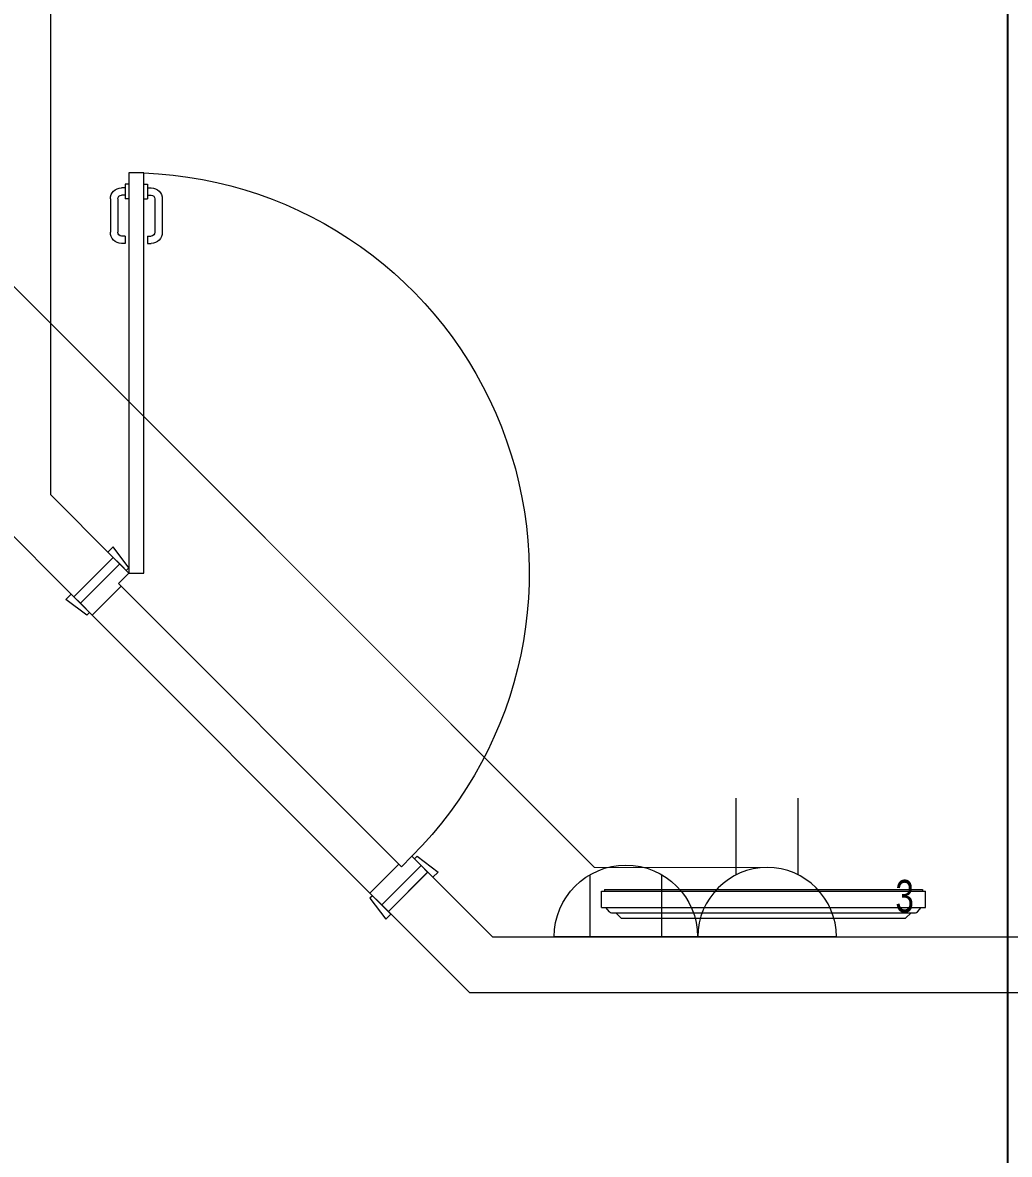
# Model space of a CAD drawing. Header units: metres. Extents: x 75097 to 220695, y -1557923 to -1361206.
# Drawn here: x 141706 to 144368, y -1431809 to -1428758 of the extents above; entities that cross this region are included whole.
import ezdxf

# ---------------------------------------------------------------- set-up
doc = ezdxf.new("R2010")
doc.units = ezdxf.units.M
doc.layers.get('0').update_dxf_attribs({"lineweight": 0})
doc.layers.add('A-100 - Copy$0$axes', color=8, linetype='Continuous')
doc.layers.add('PD-VENT', color=8, linetype='Continuous')
for name, color, linetype, lineweight in [('A-100 - Copy$0$car', 8, 'Continuous', 0), ('A-100 - Copy$0$Medical Equipment and Furniture', 8, 'Continuous', 0), ('A-100 - Copy$0$Walls', 8, 'Continuous', 0), ('A-100 - Copy$0$Wooden Joinery', 8, 'Continuous', 0)]:
    doc.layers.add(name, color=color, linetype=linetype, lineweight=lineweight)
doc.layers.add('E-POWR', color=7, linetype='Continuous', lineweight=9, true_color=0x4e7e3e)
doc.layers.add('E-PW', color=7, linetype='Continuous', lineweight=9, true_color=0x4e7e3e)
doc.styles.add('A-100 - Copy$0$X3G_ENTITY_257CFD', font='swisscl.ttf', dxfattribs={"height": 200})

# ---------------------------------------------------------------- blocks, each defined once
blk = doc.blocks.new('GI-041_dwg_E-SKT2-3902840-GI-041')
at = {"layer": 'E-POWR'}
blk.add_line((0.1982, 0), (-0.1982, 0), dxfattribs=at)
at = {"layer": 'E-PW'}
for p, q in [((-0.0879, 0.1765), (-0.0879, 0.3944)), ((0.0878, 0.1766), (0.0878, 0.3944)), ((-0.1466, 0), (0.1466, 0))]:
    blk.add_line(p, q, dxfattribs=at)
blk.add_arc((0, 0), 0.1972, 0.0142, 180.0142, dxfattribs=at)
blk = doc.blocks.new('WALL OUTLET')
at = {"layer": 'E-POWR', "extrusion": (9.94399e-05, 4.90741e-07, 1)}
blk.add_line((-193.4, 0, 0), (193.4, 0, 0), dxfattribs=at)
blk.add_line((-193.4, 0, 0), (193.4, 0, 0), dxfattribs=at)
at = {"layer": 'E-POWR', "extrusion": (9.94399e-05, 4.90741e-07, 1), "elevation": 0}
for points in [[(-96.7, 0), (-96.7, 167.5)], [(96.7, 0), (96.7, 167.5)]]:
    blk.add_lwpolyline(points, dxfattribs=at)
at = {"layer": 'E-POWR', "extrusion": (9.94399e-05, 4.90741e-07, 1)}
blk.add_arc((0, 0, 0), 193.4, 359.9963, 179.9963, dxfattribs=at)
blk = doc.blocks.new('A-100 - Copy$0$DM15862C-P')
for p, q in [((-0.3835, 0), (-0.3983, -0.0149)), ((0.3835, 0), (-0.3835, 0)), ((0.3835, 0), (0.3983, -0.0149)), ((-0.4367, -0.0287), (-0.4367, -0.0734)), ((0.4365, -0.0287), (-0.4367, -0.0287)), ((-0.4157, -0.0175), (-0.4256, -0.0287)), ((0.41, -0.0149), (-0.4099, -0.0149)), ((0.4157, -0.0175), (0.4254, -0.0287)), ((0.4365, -0.0287), (0.4365, -0.0734)), ((0.4365, -0.0734), (-0.4367, -0.0734)), ((-0.4291, -0.078), (-0.4291, -0.0734)), ((0.429, -0.078), (-0.4291, -0.078)), ((0.429, -0.078), (0.429, -0.0734))]:
    blk.add_line(p, q)
for points in [[(-0.4099, -0.0149), (-0.4121, -0.0149), (-0.4141, -0.0158), (-0.4157, -0.0175)], [(0.4157, -0.0175), (0.4141, -0.0158), (0.4121, -0.0149), (0.41, -0.0149)]]:
    blk.add_open_spline(points, degree=3)
blk = doc.blocks.new('A-100 - Copy$0$A$C683B37BC')
at = {"layer": 'A-100 - Copy$0$car'}
for p, q in [((-770.4, -827), (-21.2, -77.8)), ((56.6, -155.6, -2.4), (-692.7, -904.8, -4.7))]:
    blk.add_line(p, q, dxfattribs=at)
at = {"layer": 'A-100 - Copy$0$Wooden Joinery'}
for p, q in [((-92.4, 996.4, -2.4), (-102.4, 996.4, -2.4)), ((-92.4, 976.4, -2.4), (-102.4, 976.4, -2.4)), ((-92.4, 1006.4, -2.4), (-92.4, 966.4, -2.4)), ((-82.4, 1006.4, -2.4), (-92.4, 1006.4, -2.4)), ((-42.4, 1006.4, -2.4), (-32.4, 1006.4, -2.4)), ((-32.4, 1006.4, -2.4), (-32.4, 966.4, -2.4)), ((-32.4, 996.4, -2.4), (-22.4, 996.4, -2.4)), ((-32.4, 976.4, -2.4), (-22.4, 976.4, -2.4)), ((-132.4, 966.4, -2.4), (-132.4, 876.4, -2.4)), ((-112.4, 966.4, -2.4), (-112.4, 876.4, -2.4)), ((-82.4, 966.4, -2.4), (-92.4, 966.4, -2.4)), ((-42.4, 966.4, -2.4), (-32.4, 966.4, -2.4)), ((-12.4, 966.4, -2.4), (-12.4, 876.4, -2.4)), ((7.6, 966.4, -2.4), (7.6, 876.4, -2.4)), ((-92.4, 866.4, -2.4), (-102.4, 866.4, -2.4)), ((-92.4, 866.4, -2.4), (-92.4, 846.4, -2.4)), ((-32.4, 866.4, -2.4), (-22.4, 866.4, -2.4)), ((-32.4, 866.4, -2.4), (-32.4, 846.4, -2.4)), ((-92.4, 846.4, -2.4), (-102.4, 846.4, -2.4)), ((-32.4, 846.4, -2.4), (-22.4, 846.4, -2.4))]:
    blk.add_line(p, q, dxfattribs=at)
for points in [[(-82.4, -42.4), (-82.4, 1036.4), (-42.4, 1036.4), (-42.4, -42.4)], [(-35.4, -35.4), (-42.4, -28.3), (0, 28.3), (14.1, 14.1)], [(63.6, -148.5), (70.7, -155.6), (127.3, -113.1), (113.1, -99)], [(-812.9, -812.9), (-819.9, -805.8), (-876.5, -848.2), (-862.4, -862.4)], [(-699.7, -911.9), (-692.7, -918.9), (-735.1, -975.5), (-749.2, -961.4)]]:
    blk.add_lwpolyline(points, close=True, dxfattribs=at)
for points in [[(-17.7, -17.7), (88.4, -123.7), (106.1, -106.1), (0, 0), (-17.7, -17.7)], [(-17.7, -17.7), (-42.4, -42.4), (-14.1, -70.7), (-21.2, -77.8), (56.6, -155.6), (88.4, -123.7), (-17.7, -17.7)], [(-830.6, -830.6), (-805.8, -805.8), (-777.5, -834.1), (-770.4, -827), (-692.7, -904.8), (-724.5, -936.6), (-830.6, -830.6)], [(-830.6, -830.6), (-724.5, -936.6), (-742.2, -954.3), (-848.2, -848.2), (-830.6, -830.6)]]:
    blk.add_lwpolyline(points, dxfattribs=at)
for centre, radius, start, end in [((-42.4, -42.4), 1079.6, 92.1234, 225), ((-102.4, 966.4, -2.4), 30, 90, 180), ((-102.4, 966.4, -2.4), 10, 90, 180), ((-22.4, 966.4, -2.4), 30, 0, 90), ((-22.4, 966.4, -2.4), 10, 0, 90), ((-102.4, 876.4, -2.4), 30, 180, 270), ((-102.4, 876.4, -2.4), 10, 180, 270), ((-22.4, 876.4, -2.4), 10, 270, 0), ((-22.4, 876.4, -2.4), 30, 270, 0)]:
    blk.add_arc(centre, radius, start, end, dxfattribs=at)
blk = doc.blocks.new('A-100 - Copy')
at = {"layer": 'A-100 - Copy$0$axes'}
blk.add_line((144363.7, -1477297.4, 0), (144363.7, -1387547.7, 0), dxfattribs=at)
at = {"layer": 'A-100 - Copy$0$Walls'}
for p, q in [((141781.2, -1428542.7, 0), (141781.2, -1430030.6, 0)), ((141781.2, -1430030.6, 0), (141950.5, -1430199.9, 0)), ((141631.2, -1430092.7, 0), (141844.5, -1430305.9, 0)), ((141950.5, -1430199.9, 0), (141844.5, -1430305.9, 0)), ((142798.8, -1431048.1, 0), (142692.7, -1431154.2, 0)), ((142798.8, -1431048.1, 0), (142973.4, -1431222.7, 0)), ((142692.7, -1431154.2, 0), (142911.2, -1431372.7, 0)), ((142973.4, -1431222.7, 0), (147466.2, -1431222.7, 0)), ((142911.2, -1431372.7, 0), (152176.2, -1431372.7, 0))]:
    blk.add_line(p, q, dxfattribs=at)
at = {"layer": 'A-100 - Copy$0$Medical Equipment and Furniture', "xscale": 1000, "yscale": 1000, "zscale": 1000, "rotation": 180}
blk.add_blockref('A-100 - Copy$0$DM15862C-P', (143704.6, -1431172.7, 0), dxfattribs=at)
blk.add_blockref('A-100 - Copy$0$DM15862C-P', (143704.6, -1431172.7, 0), dxfattribs=at)
at = {"layer": 'A-100 - Copy$0$Wooden Joinery', "xscale": -1}
blk.add_blockref('A-100 - Copy$0$A$C683B37BC', (141950.5, -1430199.9, 0), dxfattribs=at)
at = {"layer": 'A-100 - Copy$0$Medical Equipment and Furniture', "insert": (144085.4, -1431158, -2.4), "char_height": 87.5, "attachment_point": 8, "style": 'A-100 - Copy$0$X3G_ENTITY_257CFD'}
blk.add_mtext('3', dxfattribs=at)

msp = doc.modelspace()

# ---------------------------------------------------------------- linework, layer by layer
at = {"layer": 'E-POWR', "const_width": 3, "elevation": 0}
msp.add_lwpolyline([(137388, -1431035.8), (137772.7, -1431035.8), (138901.2, -1429907.3), (138901.2, -1427924.6), (141446.6, -1427924.6), (141446.6, -1429233.6), (143248.9, -1431035.8), (143714.5, -1431035.8)], dxfattribs=at)

# ---------------------------------------------------------------- block references
at = {"layer": 'E-POWR', "color": 85, "extrusion": (0, 0, -1), "xscale": -947.6469886575187, "yscale": 947.6469886575187, "zscale": -947.6469886575187, "rotation": 0.007224997569741376}
msp.add_blockref('GI-041_dwg_E-SKT2-3902840-GI-041', (-143714.5, -1431222.7, 0), dxfattribs=at)
at = {"layer": 'PD-VENT', "color": 85, "xscale": -1, "rotation": 359.9816343017128}
msp.add_blockref('WALL OUTLET', (143333.5, -1431222.7, 0), dxfattribs=at)

# ---------------------------------------------------------------- next in the draw order: block references
msp.add_blockref('A-100 - Copy', (0, 0))

doc.saveas('drawing.dxf')
